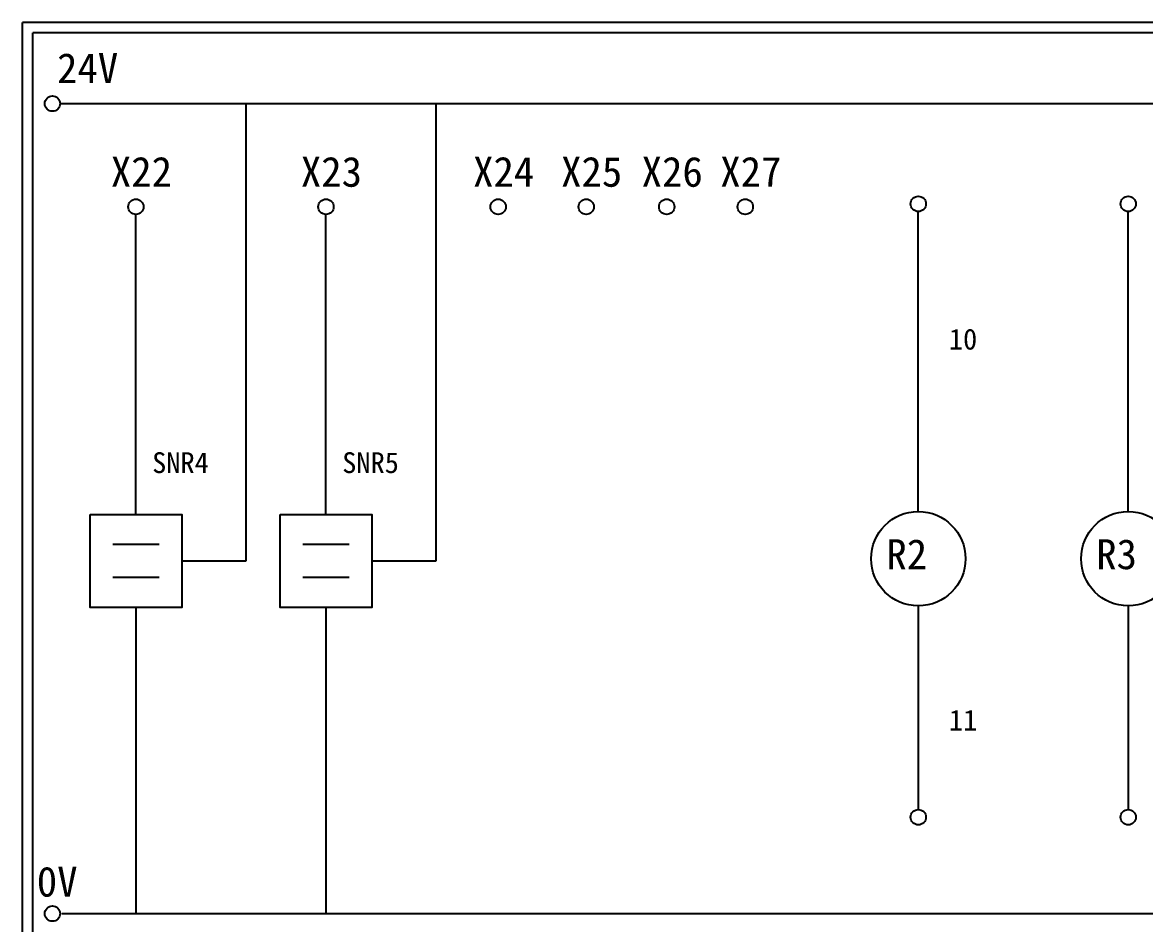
# Model space of a CAD drawing. Extents: x 325 to 612, y 3 to 207.
# Drawn here: x 325.3 to 460, y 98.8 to 207 of the extents above; entities that cross this region are included whole.
import ezdxf

# ---------------------------------------------------------------- set-up
doc = ezdxf.new("R2010")
doc.units = 0
doc.layers.get('0').update_dxf_attribs({"linetype": 'CONTINUOUS'})
doc.layers.add('圖框層', color=7, linetype='CONTINUOUS')
doc.layers.add('標尺寸層', color=3, linetype='CONTINUOUS')
doc.styles.add('STSL', font='KAIU.TTF')

msp = doc.modelspace()

# ---------------------------------------------------------------- linework, layer by layer
for p, q in [((352.17, 142.31), (352.17, 197.22)), ((374.98, 142.31), (374.98, 197.22)), ((338.94, 147.89), (338.94, 183.91)), ((361.76, 147.89), (361.76, 183.91)), ((432.87, 148.24), (432.87, 184.26)), ((458.07, 148.24), (458.07, 184.26)), ((344.45, 142.31), (352.17, 142.31)), ((367.27, 142.31), (374.98, 142.31)), ((338.94, 136.73), (338.94, 99.96)), ((361.76, 136.73), (361.76, 99.96))]:
    msp.add_line(p, q)
for points in [[(333.43, 147.89), (344.45, 147.89), (344.45, 136.73), (333.43, 136.73)], [(356.24, 147.89), (367.27, 147.89), (367.27, 136.73), (356.24, 136.73)]]:
    msp.add_lwpolyline(points, close=True)
at = {"layer": '圖框層', "color": 7}
for p, q in [((612.32, 206.97), (325.32, 206.97)), ((325.32, 3), (325.32, 206.97)), ((611.07, 205.72), (326.57, 205.72)), ((326.57, 4.25), (326.57, 205.72))]:
    msp.add_line(p, q, dxfattribs=at)
at = {"layer": '標尺寸層', "color": 7}
for p, q in [((329.84, 197.22), (607.44, 197.22)), ((336.18, 144.34), (341.75, 144.34)), ((359, 144.34), (364.56, 144.34)), ((336.18, 140.37), (341.75, 140.37)), ((359, 140.37), (364.56, 140.37)), ((432.87, 136.91), (432.87, 112.46)), ((458.07, 136.91), (458.07, 112.46)), ((330.05, 99.96), (607.92, 99.96))]:
    msp.add_line(p, q, dxfattribs=at)
for centre, radius in [((328.92, 197.22), 0.92), ((432.87, 185.18), 0.92), ((458.07, 185.18), 0.92), ((338.94, 184.83), 0.92), ((361.76, 184.83), 0.92), ((382.43, 184.83), 0.92), ((393, 184.83), 0.92), ((402.66, 184.83), 0.92), ((412.1, 184.83), 0.92), ((432.87, 142.58), 5.66), ((458.07, 142.58), 5.66), ((432.87, 111.54), 0.92), ((458.07, 111.54), 0.92), ((328.92, 99.96), 0.92)]:
    msp.add_circle(centre, radius, dxfattribs=at)

# ---------------------------------------------------------------- texts
at = {"layer": '圖框層', "color": 4, "style": 'STSL'}
for s, height, p in [('24V', 3.6, (329.47, 199.68)), ('X22', 3.6, (335.93, 187.24)), ('X23', 3.6, (358.74, 187.24)), ('X24', 3.6, (379.42, 187.24)), ('X25', 3.6, (389.98, 187.24)), ('X26', 3.6, (399.65, 187.24)), ('X27', 3.6, (409.09, 187.24)), ('10', 2.5, (436.54, 167.69)), ('SNR4', 2.5, (340.89, 152.86)), ('SNR5', 2.5, (363.71, 152.86)), ('R2', 3.6, (429.03, 141.32)), ('R3', 3.6, (454.22, 141.32)), ('11', 2.5, (436.54, 121.94)), ('0V', 3.6, (327.04, 102))]:
    msp.add_text(s, height=height, dxfattribs=at).set_placement(p)

doc.saveas('drawing.dxf')
